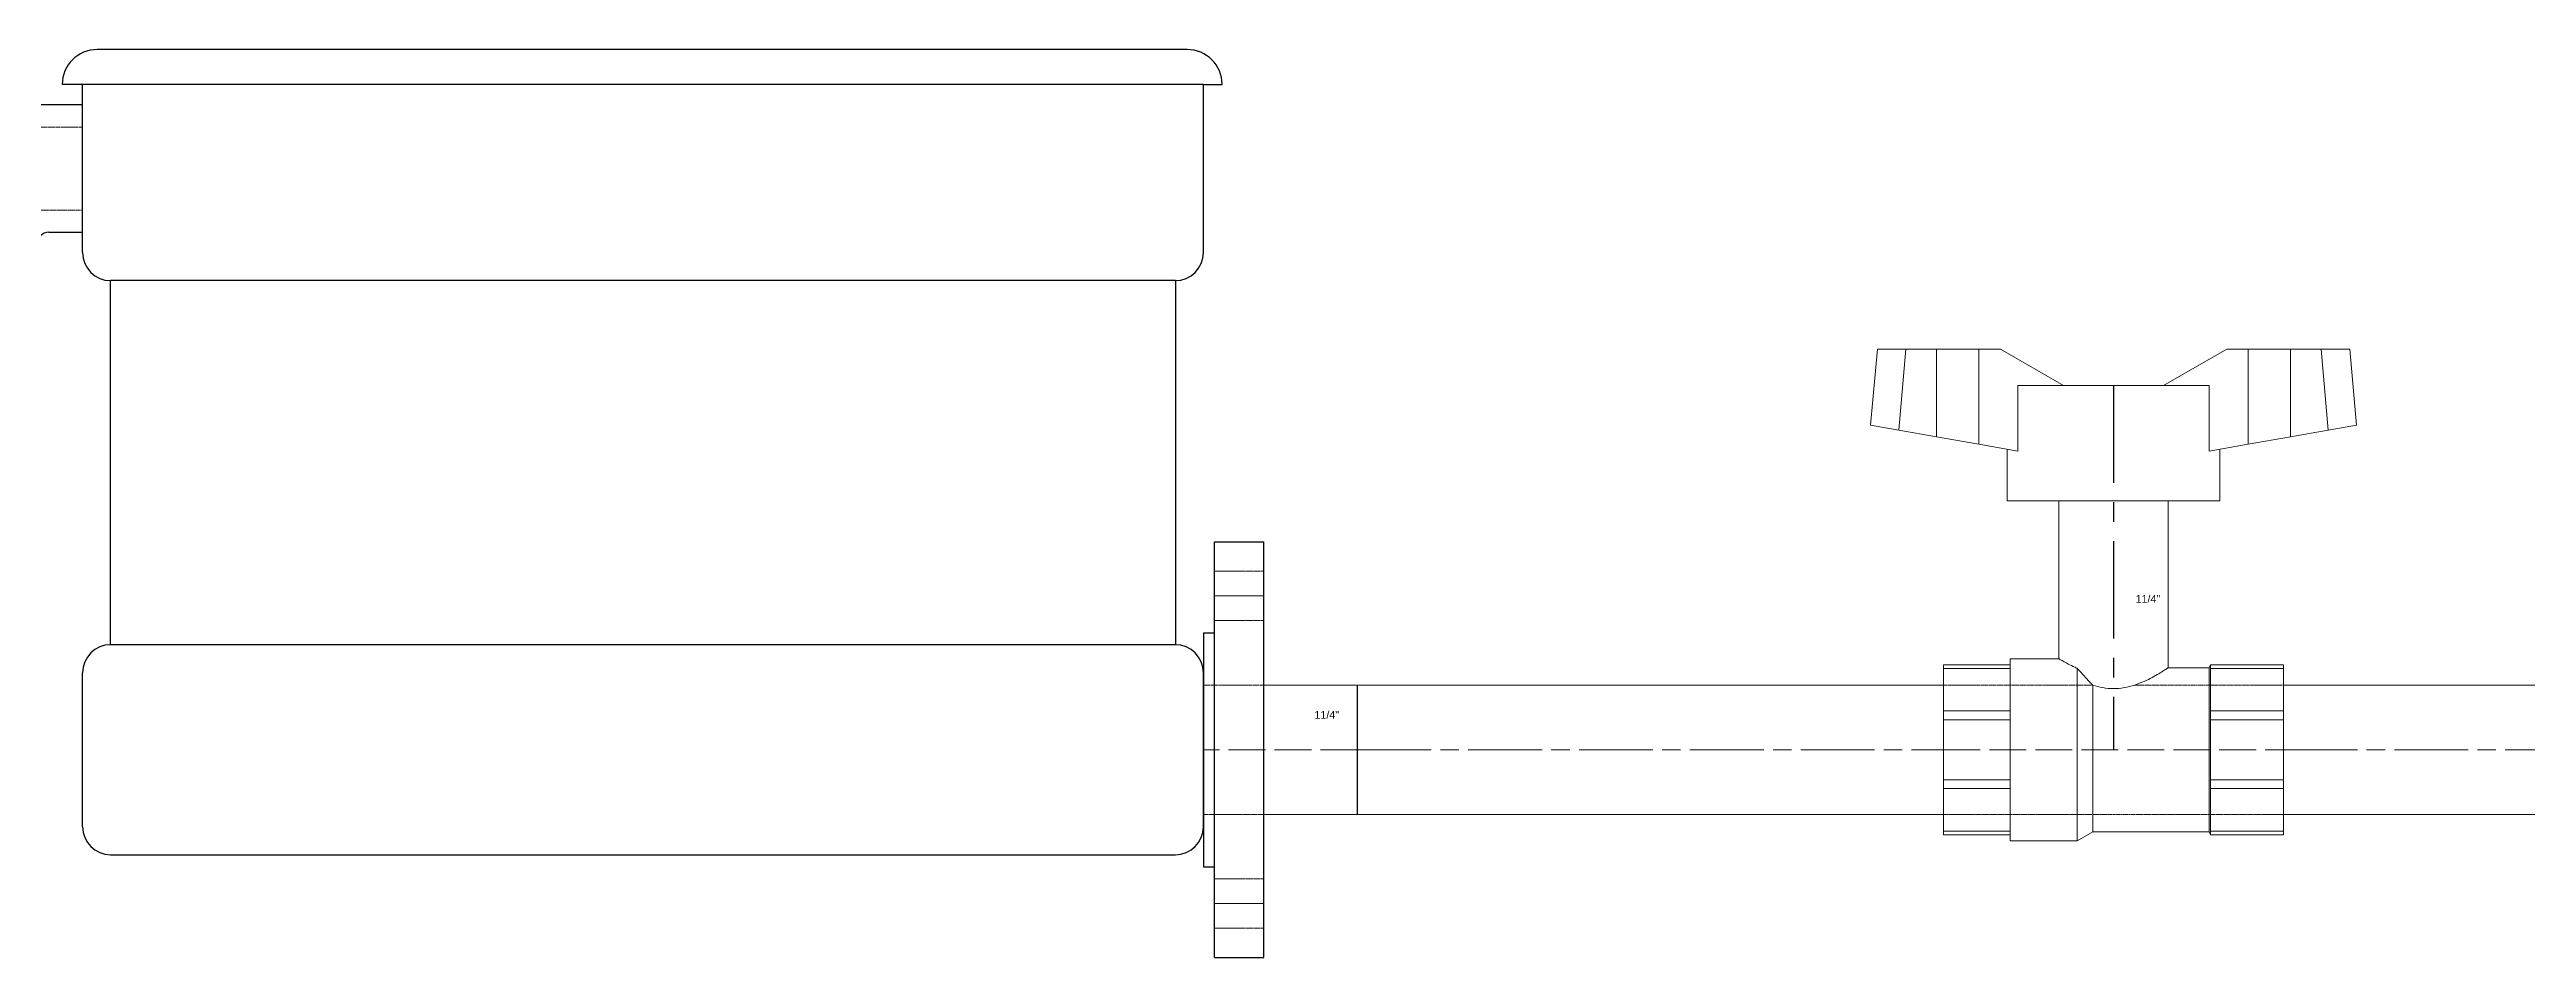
# Model space of a CAD drawing. Header units: millimetres. Extents: x 120 to 9893, y 17 to 2160.
# Drawn here: x 610 to 1414, y 17 to 312 of the extents above; entities that cross this region are included whole.
import ezdxf

# ---------------------------------------------------------------- set-up
doc = ezdxf.new("R2010")
doc.units = ezdxf.units.MM
for name, pattern in [('ACAD_ISO02W100', [15, 12, -3]), ('ACAD_ISO08W100', [36, 24, -3, 6, -3]), ('CENTER', [50.8, 31.75, -6.35, 6.35, -6.35]), ('PHANTOM2', [1.25, 0.625, -0.125, 0.125, -0.125, 0.125, -0.125])]:
    doc.linetypes.add(name, pattern=pattern)
doc.layers.add('1', color=7, linetype='Continuous')
for name, color, linetype, lineweight in [('2', 8, 'PHANTOM2', 0), ('CENTER', 1, 'ACAD_ISO08W100', 0), ('RD0.25_CL', 1, 'CENTER', 25)]:
    doc.layers.add(name, color=color, linetype=linetype, lineweight=lineweight)
doc.layers.add('BANTU', color=8, linetype='ACAD_ISO02W100', lineweight=0, plot=False)
doc.styles.get("Standard").update_dxf_attribs({"font": 'arial.ttf'})

# ---------------------------------------------------------------- blocks, each defined once
blk = doc.blocks.new('3P4 90 ELL SOCKOLET SIDE')
at = {"layer": '1'}
for p, q in [((-16.42, 20.87), (-35.85, 20.87)), ((-35.85, 20.87), (-35.85, -20.87)), ((-16.42, 13.6), (-16.42, 20.87)), ((-16.42, 13.6), (-16.42, -16.42)), ((-35.85, -20.87), (-24.85, -20.87)), ((-16.42, -16.42), (13.6, -16.42)), ((20.87, -16.42), (13.6, -16.42)), ((20.87, -35.85), (20.87, -16.42)), ((-20.87, -24.85), (-20.87, -35.85)), ((-20.87, -35.85), (20.87, -35.85))]:
    blk.add_line(p, q, dxfattribs=at)
for centre, radius in [((-16.42, -16.42), 30.02), ((-24.85, -24.85), 3.98)]:
    blk.add_arc(centre, radius, 0, 90, dxfattribs=at)
blk.add_point((0, 0), dxfattribs=at)
blk.add_point((0, 0), dxfattribs=at)
at = {"layer": '2', "lineweight": 0}
for p, q in [((-35.85, 13.6), (-19.93, 13.6)), ((-19.93, 13.6), (-19.93, -13.6)), ((-19.93, -13.6), (-35.85, -13.6)), ((-13.6, -35.85), (-13.6, -19.93)), ((-13.6, -19.93), (13.6, -19.93)), ((13.6, -19.93), (13.6, -35.85))]:
    blk.add_line(p, q, dxfattribs=at)
at = {"layer": 'BANTU', "lineweight": 0}
for p in [(-19.93, 0), (0, -19.93)]:
    blk.add_line(p, (0, 0), dxfattribs=at)
blk = doc.blocks.new('11P4  FLANGE SIDE')
at = {"layer": '1'}
for p, q in [((-46.62, 67.82), (-30.54, 67.82)), ((-46.62, -67.82), (-46.62, 67.82)), ((-30.54, -67.82), (-30.54, 67.82)), ((-50.24, 38.18), (-50.24, -38.18)), ((-50.24, 38.18), (-46.62, 38.18)), ((-50.24, -38.18), (-46.62, -38.18)), ((-46.62, -67.82), (-30.54, -67.82))]:
    blk.add_line(p, q, dxfattribs=at)
at = {"layer": '1', "lineweight": 0}
blk.add_lwpolyline([(-30.54, -21.1), (0, -21.1), (0, 21.1), (-30.54, 21.1)], close=True, dxfattribs=at)
at = {"layer": '2', "lineweight": 0}
for p, q in [((-30.54, 58.28), (-46.62, 58.28)), ((-30.54, 42.2), (-46.62, 42.2)), ((-50.24, 21.1), (-27.52, 21.1)), ((-27.52, -21.1), (-50.24, -21.1)), ((-30.54, -42.2), (-46.62, -42.2)), ((-30.54, -58.28), (-46.62, -58.28))]:
    blk.add_line(p, q, dxfattribs=at)
at = {"layer": 'BANTU', "lineweight": 0}
blk.add_line((0, 0), (-50.24, 0), dxfattribs=at)
at = {"layer": 'CENTER'}
for p, q in [((-30.54, 50.24), (-46.62, 50.24)), ((-30.54, -50.24), (-46.62, -50.24))]:
    blk.add_line(p, q, dxfattribs=at)
blk = doc.blocks.new('11P4 PIPE')
at = {"layer": '1', "lineweight": 0}
blk.add_lwpolyline([(-190.38, 21), (0, 21), (0, -21), (-190.38, -21)], close=True, dxfattribs=at)
at = {"layer": 'CENTER', "lineweight": 0}
blk.add_line((-190.38, 0), (0, 0), dxfattribs=at)
blk = doc.blocks.new('11P4 STOP VALVE 2')
at = {"layer": '1', "linetype": 'ByBlock', "lineweight": -2, "extrusion": (-1, 6.8997e-13, 2.2309e-32)}
for p, q in [((-132.54, 130.76), (-134.72, 106)), ((-132.54, 130.76), (-123.21, 130.76)), ((-125.54, 104.36), (-123.21, 130.76)), ((-113.21, 130.76), (-123.21, 130.76)), ((-113.21, 130.76), (-113.21, 102.17)), ((-99.44, 130.76), (-113.21, 130.76)), ((-99.44, 99.72), (-99.44, 130.76)), ((-92.4, 130.76), (-99.44, 130.76)), ((-71.82, 118.88), (-92.4, 130.76)), ((-18.54, 130.76), (-39.13, 118.88)), ((-11.51, 130.76), (-18.54, 130.76)), ((-11.51, 130.76), (-11.51, 99.72)), ((2.26, 130.76), (-11.51, 130.76)), ((12.27, 130.76), (2.26, 130.76)), ((2.26, 102.17), (2.26, 130.76)), ((12.27, 130.76), (21.6, 130.76)), ((12.27, 130.76), (14.59, 104.36)), ((23.77, 106), (21.6, 130.76)), ((-24.26, 118.88), (-86.68, 118.88)), ((-86.68, 118.88), (-86.68, 97.46)), ((-24.26, 97.46), (-24.26, 118.88)), ((-125.54, 104.36), (-134.72, 106)), ((23.77, 106), (14.59, 104.36)), ((-125.54, 104.36), (-113.21, 102.17)), ((-113.21, 102.17), (-99.44, 99.72)), ((-99.44, 99.72), (-86.68, 97.46)), ((-90.15, 81.23), (-90.15, 98.07)), ((-24.26, 97.46), (-11.51, 99.72)), ((-20.8, 81.23), (-20.8, 98.07)), ((-11.51, 99.72), (2.26, 102.17)), ((2.26, 102.17), (14.59, 104.36)), ((-20.8, 81.23), (-90.15, 81.23)), ((-73.31, 29.72), (-73.31, 81.23)), ((-37.64, 26.77), (-37.64, 81.23)), ((-110.95, 27.74), (-110.95, 26.55)), ((-110.95, 27.74), (-89.15, 27.74)), ((-110.95, 26.55), (-110.95, 12.68)), ((-110.95, 26.55), (-89.15, 26.55)), ((-89.15, -29.72), (-89.15, 29.72)), ((-89.15, 29.72), (-73.31, 29.72)), ((-67.36, -29.72), (-67.36, 26.58)), ((-37.64, 26.77), (-24.23, 26.77)), ((-24.23, 26.77), (-23.77, 27.74)), ((-24.23, -26.76), (-24.23, 26.77)), ((-23.77, 27.74), (0, 27.74)), ((-23.77, 27.74), (-23.77, 26.55)), ((-23.77, 26.55), (0, 26.55)), ((-23.77, 26.55), (-23.77, 12.68)), ((0, 26.55), (0, 27.74)), ((0, 12.68), (0, 26.55)), ((-62.25, -26.76), (-62.25, 21.08)), ((-110.95, 12.68), (-110.95, 9.81)), ((-110.95, 12.68), (-89.15, 12.68)), ((-110.95, 9.81), (-110.95, -9.81)), ((-110.95, 9.81), (-89.15, 9.81)), ((-23.77, 12.68), (0, 12.68)), ((-23.77, 12.68), (-23.77, 9.81)), ((-23.77, 9.81), (0, 9.81)), ((-23.77, 9.81), (-23.77, 0.05)), ((0, 9.81), (0, 12.68)), ((0, -9.81), (0, 9.81)), ((-23.77, -0.05), (-23.77, 0.05)), ((-23.77, -0.05), (-23.77, -9.81)), ((-110.95, -9.81), (-110.95, -12.67)), ((-110.95, -9.81), (-89.15, -9.81)), ((-110.95, -12.67), (-110.95, -26.55)), ((-110.95, -12.67), (-89.15, -12.67)), ((-23.77, -9.81), (0, -9.81)), ((-23.77, -9.81), (-23.77, -12.67)), ((-23.77, -12.67), (0, -12.67)), ((-23.77, -12.67), (-23.77, -26.55)), ((0, -12.67), (0, -9.81)), ((0, -26.55), (0, -12.67)), ((-110.95, -26.55), (-110.95, -27.73)), ((-110.95, -26.55), (-89.15, -26.55)), ((-110.95, -27.73), (-89.15, -27.73)), ((-89.15, -29.72), (-67.36, -29.72)), ((-62.25, -26.76), (-67.36, -29.72)), ((-62.25, -26.76), (-24.23, -26.76)), ((-24.23, -26.76), (-23.77, -27.73)), ((-23.77, -26.55), (0, -26.55)), ((-23.77, -26.55), (-23.77, -27.73)), ((-23.77, -27.73), (0, -27.73)), ((0, -27.73), (0, -26.55))]:
    blk.add_line(p, q, dxfattribs=at)
at = {"layer": '1', "linetype": 'ByBlock', "lineweight": -2}
for points, knots in [([(-73.31, 29.72), (-73.31, 29.72), (-73.19, 29.65), (-72.73, 29.38), (-72.37, 29.17), (-71.45, 28.64), (-70.88, 28.33), (-69.59, 27.64), (-68.86, 27.28), (-67.85, 26.8), (-67.61, 26.69), (-67.36, 26.58)], [41.969733, 41.969733, 41.969733, 41.969733, 43.712812, 43.712812, 45.455891, 45.455891, 47.19897, 47.19897, 48.942049, 48.942049, 49.46474, 49.46474, 49.46474, 49.46474]), ([(-67.36, 26.58), (-66.53, 25.67), (-65.64, 24.71), (-63.92, 22.86), (-63.08, 21.96), (-62.25, 21.08)], [4.713222, 4.713222, 4.713222, 4.713222, 6.771201, 6.771201, 8.647063, 8.647063, 8.647063, 8.647063]), ([(-62.25, 21.08), (-61.21, 20.75), (-60.12, 20.47), (-57.84, 20.07), (-56.65, 19.96), (-55.47, 19.96), (-54.3, 19.96), (-53.11, 20.07), (-50.78, 20.48), (-49.63, 20.78), (-47.46, 21.49), (-46.42, 21.9), (-44.52, 22.76), (-43.64, 23.2), (-42.1, 24.02), (-41.37, 24.44), (-40.08, 25.21), (-39.51, 25.56), (-38.58, 26.15), (-38.23, 26.38), (-37.76, 26.69), (-37.64, 26.77), (-37.64, 26.77)], [-3.466653, -3.466653, -3.466653, -3.466653, -1.775194, -1.775194, 0, 0, 0, 1.775194, 1.775194, 3.550387, 3.550387, 5.325581, 5.325581, 7.100774, 7.100774, 8.856514, 8.856514, 10.612253, 10.612253, 12.367992, 12.367992, 14.123732, 14.123732, 14.123732, 14.123732])]:
    blk.add_open_spline(points, degree=3, knots=knots, dxfattribs=at)
at = {"layer": '2', "lineweight": 0}
for p, q in [((-110.95, 21.1), (-62.27, 21.1)), ((-48.65, 21.1), (0, 21.1)), ((0, -21.1), (-110.95, -21.1))]:
    blk.add_line(p, q, dxfattribs=at)
at = {"layer": 'BANTU', "lineweight": 0, "extrusion": (-1, 6.8997e-13, 2.2309e-32)}
blk.add_line((-110.95, 0), (0, 0), dxfattribs=at)
at = {"layer": 'RD0.25_CL'}
blk.add_line((-55.47, 118.88), (-55.47, 0), dxfattribs=at)

msp = doc.modelspace()

# ---------------------------------------------------------------- linework, layer by layer
at = {"linetype": 'Continuous'}
for p, q in [((978.96, 311.82), (625.02, 311.82)), ((984.25, 300.44), (613.64, 300.44)), ((975.15, 236.74), (629.35, 236.74)), ((975.15, 118.44), (629.35, 118.44))]:
    msp.add_line(p, q, dxfattribs=at)
for p, q in [((620.25, 245.84), (620.25, 300.44)), ((984.25, 300.44), (990.34, 300.44)), ((984.25, 245.84), (984.25, 300.44)), ((629.35, 118.44), (629.35, 236.74)), ((629.35, 118.44), (629.35, 236.74)), ((975.15, 236.74), (975.15, 118.44)), ((620.25, 59.29), (620.25, 109.34)), ((984.25, 59.29), (984.25, 109.34)), ((984.25, 59.29), (984.25, 109.34)), ((629.35, 50.19), (975.15, 50.19))]:
    msp.add_line(p, q)
for centre, radius, start, end in [((625.02, 300.44), 11.38, 90, 180), ((978.96, 300.44), 11.38, 0, 90), ((629.35, 245.84), 9.1, 180, 270), ((975.15, 245.84), 9.1, 270, 0), ((629.35, 109.34), 9.1, 90, 180), ((975.15, 109.34), 9.1, 0, 90), ((629.35, 59.29), 9.1, 180, 270), ((975.15, 59.29), 9.1, 270, 0)]:
    msp.add_arc(centre, radius, start, end)

# ---------------------------------------------------------------- block references
at = {"layer": '1', "lineweight": 0, "xscale": 0.9925956609533363, "yscale": 0.9925956609533363, "zscale": 0.9925956609533363, "rotation": 89.99999999999999}
msp.add_blockref('3P4 90 ELL SOCKOLET SIDE', (584.67, 273.14), dxfattribs=at)
at = {"layer": '1', "lineweight": 0, "xscale": 0.9952606635075207, "yscale": 0.9952606635075207, "zscale": 0.9952606635075207}
for name, p in [('11P4 STOP VALVE 2', (1335.06, 84.31)), ('11P4  FLANGE SIDE', (1034.25, 84.32))]:
    msp.add_blockref(name, p, dxfattribs=at)
at = {"layer": '1', "lineweight": 0}
for p in [(1224.64, 84.32), (1525.44, 84.31)]:
    msp.add_blockref('11P4 PIPE', p, dxfattribs=at)

# ---------------------------------------------------------------- texts
at = {"char_height": 2.5, "attachment_point": 1}
for insert in [(1287, 138.75), (1020.31, 101.07)]:
    msp.add_mtext('\\P11/4"', dxfattribs=dict(at, insert=insert))

doc.saveas('drawing.dxf')
